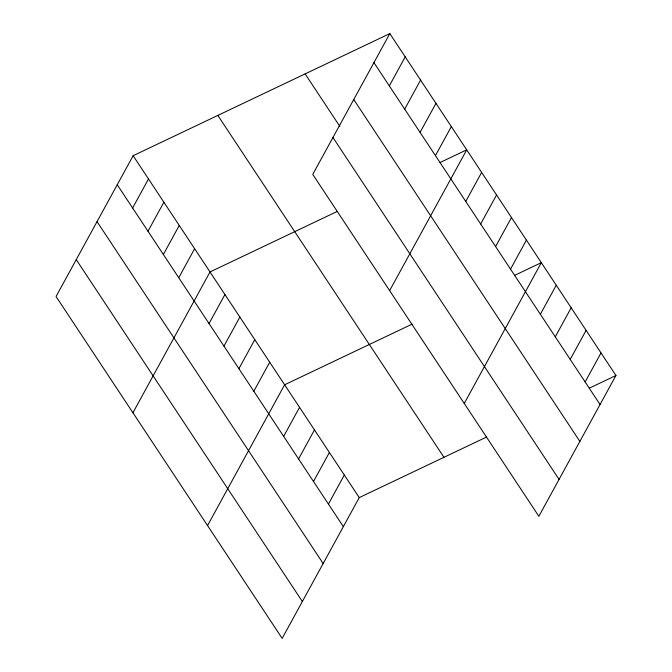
<?xml version="1.0" encoding="UTF-8"?>
<svg xmlns="http://www.w3.org/2000/svg" width="672" height="672" viewBox="0 0 672 672"><rect width="100%" height="100%" fill="white"/><g stroke="black" fill="none" stroke-linecap="round" stroke-linejoin="round"><path stroke-width="1.01" d="M389.836 33.6L312.757 174.392L538.868 516.289L615.947 375.497L389.836 33.6L133.132 155.711L56.053 296.503L282.164 638.4L359.243 497.608L486.688 436.985M132.619 207.992L148.512 178.962M147.991 231.244L163.884 202.213M163.372 254.486L179.264 225.456M178.744 277.738L194.636 248.707M132.93 412.751L210.008 271.958L337.453 211.336M209.042 323.551L224.935 294.521M223.961 346.114L239.862 317.083M389.323 85.882L405.216 56.851M238.888 368.684L254.78 339.654M404.695 109.124L420.588 80.094M253.814 391.247L269.707 362.216M420.076 132.376L435.968 103.345M207.547 525.571L284.626 384.779L412.07 324.156M435.448 155.627L451.34 126.596M283.66 436.38L299.552 407.35M389.634 290.64L466.712 149.848L440.017 162.548M298.578 458.942L314.471 429.912M465.746 201.44L481.639 172.41M313.505 481.505L329.398 452.474M480.665 224.003L496.566 194.972M328.423 504.076L344.316 475.037M495.592 246.565L511.484 217.535M510.518 269.136L526.411 240.106M464.251 403.46L541.33 262.668L514.626 275.369M540.364 314.261L556.256 285.23M555.282 336.832L571.175 307.801M570.209 359.394L586.102 330.364M585.127 381.956L601.02 352.926M589.243 388.198L615.947 375.497M373.943 62.63L600.054 404.527M353.749 99.515L579.86 441.403M305.13 73.895L339.864 126.42M332.951 137.516L559.054 479.405M217.846 115.416L443.957 457.304M133.132 155.711L359.243 497.608M117.239 184.741L343.35 526.638M97.045 221.626L323.156 563.522M76.247 259.627L302.35 601.516"/></g></svg>
